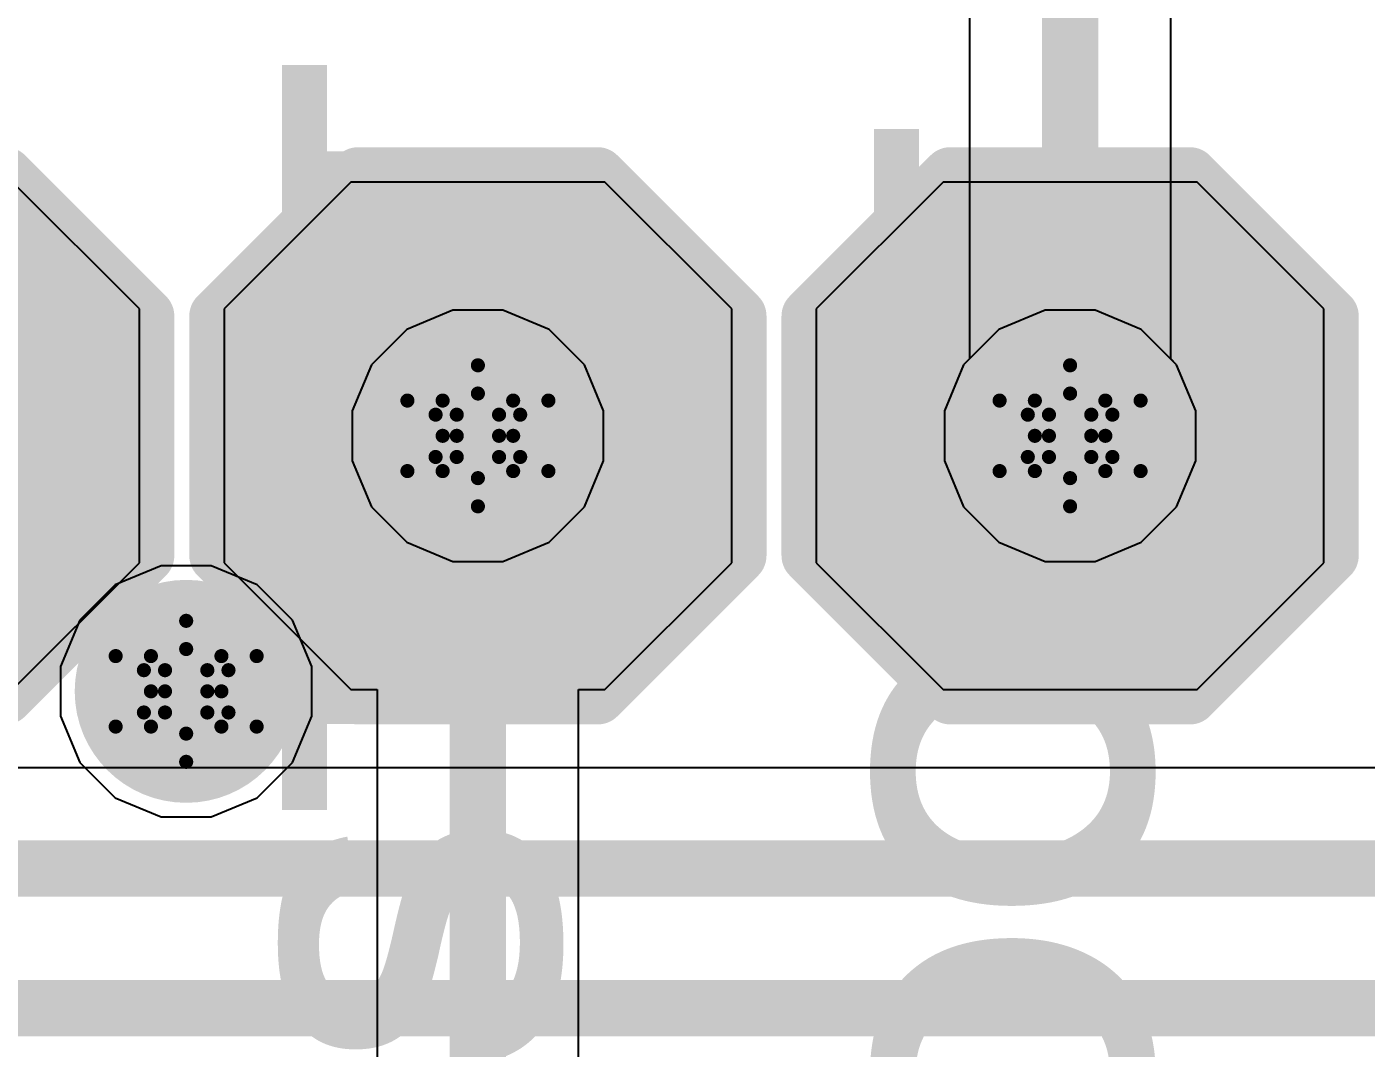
# Model space of a CAD drawing. Header units: inches. Extents: x -2.7 to 10.9, y -2.9 to 7.4.
# Drawn here: x -0.679 to -0.489, y -1.5759 to -1.431 of the extents above; entities that cross this region are included whole.
import ezdxf

# ---------------------------------------------------------------- set-up
doc = ezdxf.new("R2010")
doc.units = ezdxf.units.IN
doc.header["$MEASUREMENT"] = 0
for name, color, linetype in [('Board Outline', 216, 'Continuous'), ('Bottom Layer', 5, 'Continuous'), ('Bottom Solder', 6, 'Continuous'), ('Drill Drawing', 1, 'Continuous'), ('Layer 2', 16, 'Continuous'), ('Layer 3', 76, 'Continuous'), ('Top Layer', 1, 'Continuous'), ('Top Overlay', 2, 'Continuous'), ('Top Paste', 8, 'Continuous'), ('Top Solder', 216, 'Continuous'), ('Via Holes', 16, 'Continuous')]:
    doc.layers.add(name, color=color, linetype=linetype)
doc.styles.add('Arial_Bold', font='', dxfattribs={"height": 0.2})
doc.styles.get('Arial_Bold').set_extended_font_data('Arial', bold=True)

# ---------------------------------------------------------------- blocks, each defined once
blk = doc.blocks.new('T__________227')
at = {"layer": 'Top Layer'}
blk.add_hatch(color=1, dxfattribs=at).paths.add_polyline_path([(0.015, 0.03), (-0.015, 0.03), (-0.03, 0.015), (-0.03, -0.015), (-0.015, -0.03), (0.015, -0.03), (0.03, -0.015), (0.03, 0.015)])
at = {"layer": 'Top Paste'}
blk.add_hatch(color=8, dxfattribs=at).paths.add_polyline_path([(0.015, 0.03), (-0.015, 0.03), (-0.03, 0.015), (-0.03, -0.015), (-0.015, -0.03), (0.015, -0.03), (0.03, -0.015), (0.03, 0.015)])
at = {"layer": 'Top Solder'}
blk.add_hatch(color=216, dxfattribs=at).paths.add_polyline_path([(0.017, 0.034), (-0.017, 0.034), (-0.034, 0.017), (-0.034, -0.017), (-0.017, -0.034), (0.017, -0.034), (0.034, -0.017), (0.034, 0.017)])
at = {"layer": 'Top Overlay'}
for points in [[(-0.017, 0.037, 0.007874, 0.007874, 0), (-0.037, 0.017, 0.007874, 0.007874, 0)], [(-0.017, 0.037, 0.007874, 0.007874, 0), (0.017, 0.037, 0.007874, 0.007874, 0)], [(-0.017, 0.037, 0.007874, 0.007874, 0), (0.017, 0.037, 0.007874, 0.007874, 0)], [(0.017, 0.037, 0.007874, 0.007874, 0), (0.037, 0.017, 0.007874, 0.007874, 0)], [(-0.037, 0.017, 0.007874, 0.007874, 0), (-0.037, -0.017, 0.007874, 0.007874, 0)], [(0.037, 0.017, 0.007874, 0.007874, 0), (0.037, -0.017, 0.007874, 0.007874, 0)], [(-0.037, -0.017, 0.007874, 0.007874, 0), (-0.017, -0.037, 0.007874, 0.007874, 0)], [(0.037, -0.017, 0.007874, 0.007874, 0), (0.017, -0.037, 0.007874, 0.007874, 0)], [(-0.017, -0.037, 0.007874, 0.007874, 0), (0.017, -0.037, 0.007874, 0.007874, 0)], [(-0.017, -0.037, 0.007874, 0.007874, 0), (0.017, -0.037, 0.007874, 0.007874, 0)]]:
    blk.add_lwpolyline(points, format="xyseb", dxfattribs=at)
for points in [[(-0.0189685, 0.037, 0.003937, 0.003937, 1), (-0.0150315, 0.037, 0.003937, 0.003937, 1)], [(-0.0189685, 0.037, 0.003937, 0.003937, 1), (-0.0150315, 0.037, 0.003937, 0.003937, 1)], [(-0.0189685, 0.037, 0.003937, 0.003937, 1), (-0.0150315, 0.037, 0.003937, 0.003937, 1)], [(0.0150315, 0.037, 0.003937, 0.003937, 1), (0.0189685, 0.037, 0.003937, 0.003937, 1)], [(0.0150315, 0.037, 0.003937, 0.003937, 1), (0.0189685, 0.037, 0.003937, 0.003937, 1)], [(0.0150315, 0.037, 0.003937, 0.003937, 1), (0.0189685, 0.037, 0.003937, 0.003937, 1)], [(-0.0389685, 0.017, 0.003937, 0.003937, 1), (-0.0350315, 0.017, 0.003937, 0.003937, 1)], [(-0.0389685, 0.017, 0.003937, 0.003937, 1), (-0.0350315, 0.017, 0.003937, 0.003937, 1)], [(0.0350315, 0.017, 0.003937, 0.003937, 1), (0.0389685, 0.017, 0.003937, 0.003937, 1)], [(0.0350315, 0.017, 0.003937, 0.003937, 1), (0.0389685, 0.017, 0.003937, 0.003937, 1)], [(-0.0389685, -0.017, 0.003937, 0.003937, 1), (-0.0350315, -0.017, 0.003937, 0.003937, 1)], [(-0.0389685, -0.017, 0.003937, 0.003937, 1), (-0.0350315, -0.017, 0.003937, 0.003937, 1)], [(0.0350315, -0.017, 0.003937, 0.003937, 1), (0.0389685, -0.017, 0.003937, 0.003937, 1)], [(0.0350315, -0.017, 0.003937, 0.003937, 1), (0.0389685, -0.017, 0.003937, 0.003937, 1)], [(-0.0189685, -0.037, 0.003937, 0.003937, 1), (-0.0150315, -0.037, 0.003937, 0.003937, 1)], [(-0.0189685, -0.037, 0.003937, 0.003937, 1), (-0.0150315, -0.037, 0.003937, 0.003937, 1)], [(-0.0189685, -0.037, 0.003937, 0.003937, 1), (-0.0150315, -0.037, 0.003937, 0.003937, 1)], [(0.0150315, -0.037, 0.003937, 0.003937, 1), (0.0189685, -0.037, 0.003937, 0.003937, 1)], [(0.0150315, -0.037, 0.003937, 0.003937, 1), (0.0189685, -0.037, 0.003937, 0.003937, 1)], [(0.0150315, -0.037, 0.003937, 0.003937, 1), (0.0189685, -0.037, 0.003937, 0.003937, 1)]]:
    blk.add_lwpolyline(points, format="xyseb", close=True, dxfattribs=at)
blk = doc.blocks.new('T__________228')
at = {"layer": 'Top Layer'}
blk.add_hatch(color=1, dxfattribs=at).paths.add_polyline_path([(0.015, 0.03), (-0.015, 0.03), (-0.03, 0.015), (-0.03, -0.015), (-0.015, -0.03), (0.015, -0.03), (0.03, -0.015), (0.03, 0.015)])
at = {"layer": 'Top Paste'}
blk.add_hatch(color=8, dxfattribs=at).paths.add_polyline_path([(0.015, 0.03), (-0.015, 0.03), (-0.03, 0.015), (-0.03, -0.015), (-0.015, -0.03), (0.015, -0.03), (0.03, -0.015), (0.03, 0.015)])
at = {"layer": 'Top Solder'}
blk.add_hatch(color=216, dxfattribs=at).paths.add_polyline_path([(0.017, 0.034), (-0.017, 0.034), (-0.034, 0.017), (-0.034, -0.017), (-0.017, -0.034), (0.017, -0.034), (0.034, -0.017), (0.034, 0.017)])
at = {"layer": 'Top Overlay'}
for points in [[(-0.017, 0.037, 0.007874, 0.007874, 0), (-0.037, 0.017, 0.007874, 0.007874, 0)], [(0.017, 0.037, 0.007874, 0.007874, 0), (-0.017, 0.037, 0.007874, 0.007874, 0)], [(0.017, 0.037, 0.007874, 0.007874, 0), (-0.017, 0.037, 0.007874, 0.007874, 0)], [(0.037, 0.017, 0.007874, 0.007874, 0), (0.017, 0.037, 0.007874, 0.007874, 0)], [(-0.037, 0.017, 0.007874, 0.007874, 0), (-0.037, -0.017, 0.007874, 0.007874, 0)], [(0.037, 0.017, 0.007874, 0.007874, 0), (0.037, -0.017, 0.007874, 0.007874, 0)], [(-0.017, -0.037, 0.007874, 0.007874, 0), (-0.037, -0.017, 0.007874, 0.007874, 0)], [(0.037, -0.017, 0.007874, 0.007874, 0), (0.017, -0.037, 0.007874, 0.007874, 0)], [(0.017, -0.037, 0.007874, 0.007874, 0), (-0.017, -0.037, 0.007874, 0.007874, 0)], [(0.017, -0.037, 0.007874, 0.007874, 0), (-0.017, -0.037, 0.007874, 0.007874, 0)]]:
    blk.add_lwpolyline(points, format="xyseb", dxfattribs=at)
for points in [[(-0.0189685, 0.037, 0.003937, 0.003937, 1), (-0.0150315, 0.037, 0.003937, 0.003937, 1)], [(-0.0189685, 0.037, 0.003937, 0.003937, 1), (-0.0150315, 0.037, 0.003937, 0.003937, 1)], [(-0.0189685, 0.037, 0.003937, 0.003937, 1), (-0.0150315, 0.037, 0.003937, 0.003937, 1)], [(0.0150315, 0.037, 0.003937, 0.003937, 1), (0.0189685, 0.037, 0.003937, 0.003937, 1)], [(0.0150315, 0.037, 0.003937, 0.003937, 1), (0.0189685, 0.037, 0.003937, 0.003937, 1)], [(0.0150315, 0.037, 0.003937, 0.003937, 1), (0.0189685, 0.037, 0.003937, 0.003937, 1)], [(-0.0389685, 0.017, 0.003937, 0.003937, 1), (-0.0350315, 0.017, 0.003937, 0.003937, 1)], [(-0.0389685, 0.017, 0.003937, 0.003937, 1), (-0.0350315, 0.017, 0.003937, 0.003937, 1)], [(0.0350315, 0.017, 0.003937, 0.003937, 1), (0.0389685, 0.017, 0.003937, 0.003937, 1)], [(0.0350315, 0.017, 0.003937, 0.003937, 1), (0.0389685, 0.017, 0.003937, 0.003937, 1)], [(-0.0389685, -0.017, 0.003937, 0.003937, 1), (-0.0350315, -0.017, 0.003937, 0.003937, 1)], [(-0.0389685, -0.017, 0.003937, 0.003937, 1), (-0.0350315, -0.017, 0.003937, 0.003937, 1)], [(0.0350315, -0.017, 0.003937, 0.003937, 1), (0.0389685, -0.017, 0.003937, 0.003937, 1)], [(0.0350315, -0.017, 0.003937, 0.003937, 1), (0.0389685, -0.017, 0.003937, 0.003937, 1)], [(-0.0189685, -0.037, 0.003937, 0.003937, 1), (-0.0150315, -0.037, 0.003937, 0.003937, 1)], [(-0.0189685, -0.037, 0.003937, 0.003937, 1), (-0.0150315, -0.037, 0.003937, 0.003937, 1)], [(-0.0189685, -0.037, 0.003937, 0.003937, 1), (-0.0150315, -0.037, 0.003937, 0.003937, 1)], [(0.0150315, -0.037, 0.003937, 0.003937, 1), (0.0189685, -0.037, 0.003937, 0.003937, 1)], [(0.0150315, -0.037, 0.003937, 0.003937, 1), (0.0189685, -0.037, 0.003937, 0.003937, 1)], [(0.0150315, -0.037, 0.003937, 0.003937, 1), (0.0189685, -0.037, 0.003937, 0.003937, 1)]]:
    blk.add_lwpolyline(points, format="xyseb", close=True, dxfattribs=at)
blk = doc.blocks.new('T__________229')
at = {"layer": 'Top Layer'}
blk.add_hatch(color=1, dxfattribs=at).paths.add_polyline_path([(0.015, 0.03), (-0.015, 0.03), (-0.03, 0.015), (-0.03, -0.015), (-0.015, -0.03), (0.015, -0.03), (0.03, -0.015), (0.03, 0.015)])
at = {"layer": 'Top Paste'}
blk.add_hatch(color=8, dxfattribs=at).paths.add_polyline_path([(0.015, 0.03), (-0.015, 0.03), (-0.03, 0.015), (-0.03, -0.015), (-0.015, -0.03), (0.015, -0.03), (0.03, -0.015), (0.03, 0.015)])
at = {"layer": 'Top Solder'}
blk.add_hatch(color=216, dxfattribs=at).paths.add_polyline_path([(0.017, 0.034), (-0.017, 0.034), (-0.034, 0.017), (-0.034, -0.017), (-0.017, -0.034), (0.017, -0.034), (0.034, -0.017), (0.034, 0.017)])
at = {"layer": 'Top Overlay'}
for points in [[(-0.037, 0.017, 0.007874, 0.007874, 0), (-0.017, 0.037, 0.007874, 0.007874, 0)], [(-0.017, 0.037, 0.007874, 0.007874, 0), (0.017, 0.037, 0.007874, 0.007874, 0)], [(-0.017, 0.037, 0.007874, 0.007874, 0), (0.017, 0.037, 0.007874, 0.007874, 0)], [(0.017, 0.037, 0.007874, 0.007874, 0), (0.037, 0.017, 0.007874, 0.007874, 0)], [(-0.037, -0.017, 0.007874, 0.007874, 0), (-0.037, 0.017, 0.007874, 0.007874, 0)], [(0.037, -0.017, 0.007874, 0.007874, 0), (0.037, 0.017, 0.007874, 0.007874, 0)], [(-0.037, -0.017, 0.007874, 0.007874, 0), (-0.017, -0.037, 0.007874, 0.007874, 0)], [(0.017, -0.037, 0.007874, 0.007874, 0), (0.037, -0.017, 0.007874, 0.007874, 0)], [(-0.017, -0.037, 0.007874, 0.007874, 0), (0.017, -0.037, 0.007874, 0.007874, 0)], [(-0.017, -0.037, 0.007874, 0.007874, 0), (0.017, -0.037, 0.007874, 0.007874, 0)]]:
    blk.add_lwpolyline(points, format="xyseb", dxfattribs=at)
for points in [[(-0.0189685, 0.037, 0.003937, 0.003937, 1), (-0.0150315, 0.037, 0.003937, 0.003937, 1)], [(-0.0189685, 0.037, 0.003937, 0.003937, 1), (-0.0150315, 0.037, 0.003937, 0.003937, 1)], [(-0.0189685, 0.037, 0.003937, 0.003937, 1), (-0.0150315, 0.037, 0.003937, 0.003937, 1)], [(0.0150315, 0.037, 0.003937, 0.003937, 1), (0.0189685, 0.037, 0.003937, 0.003937, 1)], [(0.0150315, 0.037, 0.003937, 0.003937, 1), (0.0189685, 0.037, 0.003937, 0.003937, 1)], [(0.0150315, 0.037, 0.003937, 0.003937, 1), (0.0189685, 0.037, 0.003937, 0.003937, 1)], [(-0.0389685, 0.017, 0.003937, 0.003937, 1), (-0.0350315, 0.017, 0.003937, 0.003937, 1)], [(-0.0389685, 0.017, 0.003937, 0.003937, 1), (-0.0350315, 0.017, 0.003937, 0.003937, 1)], [(0.0350315, 0.017, 0.003937, 0.003937, 1), (0.0389685, 0.017, 0.003937, 0.003937, 1)], [(0.0350315, 0.017, 0.003937, 0.003937, 1), (0.0389685, 0.017, 0.003937, 0.003937, 1)], [(-0.0389685, -0.017, 0.003937, 0.003937, 1), (-0.0350315, -0.017, 0.003937, 0.003937, 1)], [(-0.0389685, -0.017, 0.003937, 0.003937, 1), (-0.0350315, -0.017, 0.003937, 0.003937, 1)], [(0.0350315, -0.017, 0.003937, 0.003937, 1), (0.0389685, -0.017, 0.003937, 0.003937, 1)], [(0.0350315, -0.017, 0.003937, 0.003937, 1), (0.0389685, -0.017, 0.003937, 0.003937, 1)], [(-0.0189685, -0.037, 0.003937, 0.003937, 1), (-0.0150315, -0.037, 0.003937, 0.003937, 1)], [(-0.0189685, -0.037, 0.003937, 0.003937, 1), (-0.0150315, -0.037, 0.003937, 0.003937, 1)], [(-0.0189685, -0.037, 0.003937, 0.003937, 1), (-0.0150315, -0.037, 0.003937, 0.003937, 1)], [(0.0150315, -0.037, 0.003937, 0.003937, 1), (0.0189685, -0.037, 0.003937, 0.003937, 1)], [(0.0150315, -0.037, 0.003937, 0.003937, 1), (0.0189685, -0.037, 0.003937, 0.003937, 1)], [(0.0150315, -0.037, 0.003937, 0.003937, 1), (0.0189685, -0.037, 0.003937, 0.003937, 1)]]:
    blk.add_lwpolyline(points, format="xyseb", close=True, dxfattribs=at)

msp = doc.modelspace()

# ---------------------------------------------------------------- hatches: boundary and pattern name
at = {"layer": 'Bottom Layer'}
h = msp.add_hatch(color=5, dxfattribs=at)
edge = h.paths.add_edge_path()
edge.add_arc((-0.615, -1.489), 0.011811, 0, 360)
h = msp.add_hatch(color=5, dxfattribs=at)
edge = h.paths.add_edge_path()
edge.add_arc((-0.531, -1.489), 0.011811, 0, 360)
h = msp.add_hatch(color=5, dxfattribs=at)
edge = h.paths.add_edge_path()
edge.add_arc((-0.6563787, -1.5252402), 0.011811, 0, 360)
at = {"layer": 'Bottom Solder'}
h = msp.add_hatch(color=6, dxfattribs=at)
edge = h.paths.add_edge_path()
edge.add_arc((-0.615, -1.489), 0.015811, 0, 360)
h = msp.add_hatch(color=6, dxfattribs=at)
edge = h.paths.add_edge_path()
edge.add_arc((-0.531, -1.489), 0.015811, 0, 360)
h = msp.add_hatch(color=6, dxfattribs=at)
edge = h.paths.add_edge_path()
edge.add_arc((-0.6563787, -1.5252402), 0.015811, 0, 360)
at = {"layer": 'Layer 2'}
h = msp.add_hatch(color=16, dxfattribs=at)
edge = h.paths.add_edge_path()
edge.add_arc((-0.615, -1.489), 0.011811, 0, 360)
h = msp.add_hatch(color=16, dxfattribs=at)
edge = h.paths.add_edge_path()
edge.add_arc((-0.531, -1.489), 0.011811, 0, 360)
h = msp.add_hatch(color=16, dxfattribs=at)
edge = h.paths.add_edge_path()
edge.add_arc((-0.6563787, -1.5252402), 0.011811, 0, 360)
at = {"layer": 'Layer 3'}
h = msp.add_hatch(color=76, dxfattribs=at)
edge = h.paths.add_edge_path()
edge.add_arc((-0.615, -1.489), 0.011811, 0, 360)
h = msp.add_hatch(color=76, dxfattribs=at)
edge = h.paths.add_edge_path()
edge.add_arc((-0.531, -1.489), 0.011811, 0, 360)
h = msp.add_hatch(color=76, dxfattribs=at)
edge = h.paths.add_edge_path()
edge.add_arc((-0.6563787, -1.5252402), 0.011811, 0, 360)
at = {"layer": 'Top Layer'}
h = msp.add_hatch(color=1, dxfattribs=at)
edge = h.paths.add_edge_path()
edge.add_arc((-0.615, -1.489), 0.011811, 0, 360)
h = msp.add_hatch(color=1, dxfattribs=at)
edge = h.paths.add_edge_path()
edge.add_arc((-0.531, -1.489), 0.011811, 0, 360)
h = msp.add_hatch(color=1, dxfattribs=at)
edge = h.paths.add_edge_path()
edge.add_arc((-0.6563787, -1.5252402), 0.011811, 0, 360)
at = {"layer": 'Top Solder'}
h = msp.add_hatch(color=216, dxfattribs=at)
edge = h.paths.add_edge_path()
edge.add_arc((-0.615, -1.489), 0.015811, 0, 360)
h = msp.add_hatch(color=216, dxfattribs=at)
edge = h.paths.add_edge_path()
edge.add_arc((-0.531, -1.489), 0.015811, 0, 360)
h = msp.add_hatch(color=216, dxfattribs=at)
edge = h.paths.add_edge_path()
edge.add_arc((-0.6563787, -1.5252402), 0.015811, 0, 360)
at = {"layer": 'Via Holes'}
h = msp.add_hatch(color=7, dxfattribs=at)
edge = h.paths.add_edge_path()
edge.add_arc((-0.615, -1.489), 0.0059055, 0, 360)
h = msp.add_hatch(color=7, dxfattribs=at)
edge = h.paths.add_edge_path()
edge.add_arc((-0.531, -1.489), 0.0059055, 0, 360)
h = msp.add_hatch(color=7, dxfattribs=at)
edge = h.paths.add_edge_path()
edge.add_arc((-0.6563787, -1.5252402), 0.0059055, 0, 360)

# ---------------------------------------------------------------- linework, layer by layer
at = {"layer": 'Board Outline'}
msp.add_lwpolyline([(2.8441163, -0.2412485, 0.005, 0.005, -0.7418930096679136), (-2.4996913, -1.3779516, 0.005, 0.005, 0)], format="xyseb", dxfattribs=at)
at = {"layer": 'Bottom Layer'}
for p, q in [((-0.5452743, -1.2990005), (-0.5452743, -1.4780858)), ((-0.5167257, -1.4780858), (-0.5167257, -1.3049127)), ((-0.6185428, -1.471189), (-0.6250891, -1.4739006)), ((-0.6114572, -1.471189), (-0.6185428, -1.471189)), ((-0.6049109, -1.4739006), (-0.6114572, -1.471189)), ((-0.6250891, -1.4739006), (-0.6300994, -1.4789109)), ((-0.5999006, -1.4789109), (-0.6049109, -1.4739006)), ((-0.5452743, -1.4780858), (-0.5460994, -1.4789109)), ((-0.5159006, -1.4789109), (-0.5167257, -1.4780858)), ((-0.6300994, -1.4789109), (-0.632811, -1.4854572)), ((-0.597189, -1.4854572), (-0.5999006, -1.4789109)), ((-0.5460994, -1.4789109), (-0.548811, -1.4854572)), ((-0.513189, -1.4854572), (-0.5159006, -1.4789109)), ((-0.632811, -1.4854572), (-0.632811, -1.4925428)), ((-0.597189, -1.4925428), (-0.597189, -1.4854572)), ((-0.548811, -1.4854572), (-0.548811, -1.4925428)), ((-0.513189, -1.4925428), (-0.513189, -1.4854572)), ((-0.632811, -1.4925428), (-0.6300994, -1.4990891)), ((-0.5999006, -1.4990891), (-0.597189, -1.4925428)), ((-0.548811, -1.4925428), (-0.5460994, -1.4990891)), ((-0.5159006, -1.4990891), (-0.513189, -1.4925428)), ((-0.6300994, -1.4990891), (-0.6250891, -1.5040994)), ((-0.6049109, -1.5040994), (-0.5999006, -1.4990891)), ((-0.5460994, -1.4990891), (-0.5410891, -1.5040994)), ((-0.5209109, -1.5040994), (-0.5159006, -1.4990891)), ((-0.6250891, -1.5040994), (-0.6185428, -1.506811)), ((-0.6114572, -1.506811), (-0.6049109, -1.5040994)), ((-0.5410891, -1.5040994), (-0.5345428, -1.506811)), ((-0.5274572, -1.506811), (-0.5209109, -1.5040994)), ((-0.6185428, -1.506811), (-0.6114572, -1.506811)), ((-0.5345428, -1.506811), (-0.5274572, -1.506811)), ((0.5171001, -1.5361101), (-1.3894313, -1.5361101))]:
    msp.add_line(p, q, dxfattribs=at)
for points in [[(-0.531, -1.489, 0.008, 0.008, 0), (-0.531, -1.299, 0.008, 0.008, 0)], [(-0.531, -1.489, 0.008, 0.008, 0), (-0.5309999, -1.4890001, 0.008, 0.008, 0)], [(-1.3953439, -1.5503844, 0.008, 0.008, 0), (0.5230128, -1.5503844, 0.008, 0.008, 0)], [(-1.448003, -1.570192, 0.008, 0.008, 0), (0.5291454, -1.570192, 0.008, 0.008, 0)]]:
    msp.add_lwpolyline(points, format="xyseb", dxfattribs=at)
for points in [[(-0.533, -1.489, 0.004, 0.004, 1), (-0.529, -1.489, 0.004, 0.004, 1)], [(-0.533, -1.489, 0.004, 0.004, 1), (-0.529, -1.489, 0.004, 0.004, 1)], [(-0.5329999, -1.4890001, 0.004, 0.004, 1), (-0.5289999, -1.4890001, 0.004, 0.004, 1)]]:
    msp.add_lwpolyline(points, format="xyseb", close=True, dxfattribs=at)
at = {"layer": 'Drill Drawing'}
for points in [[(-0.62, -1.484, 0.002, 0.002, 0), (-0.615, -1.479, 0.002, 0.002, 0)], [(-0.615, -1.479, 0.002, 0.002, 0), (-0.61, -1.484, 0.002, 0.002, 0)], [(-0.536, -1.484, 0.002, 0.002, 0), (-0.531, -1.479, 0.002, 0.002, 0)], [(-0.531, -1.479, 0.002, 0.002, 0), (-0.526, -1.484, 0.002, 0.002, 0)], [(-0.625, -1.484, 0.002, 0.002, 0), (-0.62, -1.489, 0.002, 0.002, 0)], [(-0.625, -1.484, 0.002, 0.002, 0), (-0.62, -1.484, 0.002, 0.002, 0)], [(-0.618, -1.486, 0.002, 0.002, 0), (-0.615, -1.483, 0.002, 0.002, 0)], [(-0.615, -1.483, 0.002, 0.002, 0), (-0.612, -1.486, 0.002, 0.002, 0)], [(-0.61, -1.484, 0.002, 0.002, 0), (-0.605, -1.484, 0.002, 0.002, 0)], [(-0.61, -1.489, 0.002, 0.002, 0), (-0.605, -1.484, 0.002, 0.002, 0)], [(-0.541, -1.484, 0.002, 0.002, 0), (-0.536, -1.489, 0.002, 0.002, 0)], [(-0.541, -1.484, 0.002, 0.002, 0), (-0.536, -1.484, 0.002, 0.002, 0)], [(-0.534, -1.486, 0.002, 0.002, 0), (-0.531, -1.483, 0.002, 0.002, 0)], [(-0.531, -1.483, 0.002, 0.002, 0), (-0.528, -1.486, 0.002, 0.002, 0)], [(-0.526, -1.484, 0.002, 0.002, 0), (-0.521, -1.484, 0.002, 0.002, 0)], [(-0.526, -1.489, 0.002, 0.002, 0), (-0.521, -1.484, 0.002, 0.002, 0)], [(-0.621, -1.486, 0.002, 0.002, 0), (-0.618, -1.489, 0.002, 0.002, 0)], [(-0.621, -1.486, 0.002, 0.002, 0), (-0.618, -1.486, 0.002, 0.002, 0)], [(-0.612, -1.486, 0.002, 0.002, 0), (-0.609, -1.486, 0.002, 0.002, 0)], [(-0.612, -1.489, 0.002, 0.002, 0), (-0.609, -1.486, 0.002, 0.002, 0)], [(-0.537, -1.486, 0.002, 0.002, 0), (-0.534, -1.489, 0.002, 0.002, 0)], [(-0.537, -1.486, 0.002, 0.002, 0), (-0.534, -1.486, 0.002, 0.002, 0)], [(-0.528, -1.486, 0.002, 0.002, 0), (-0.525, -1.486, 0.002, 0.002, 0)], [(-0.528, -1.489, 0.002, 0.002, 0), (-0.525, -1.486, 0.002, 0.002, 0)], [(-0.625, -1.494, 0.002, 0.002, 0), (-0.62, -1.489, 0.002, 0.002, 0)], [(-0.621, -1.492, 0.002, 0.002, 0), (-0.618, -1.489, 0.002, 0.002, 0)], [(-0.612, -1.489, 0.002, 0.002, 0), (-0.609, -1.492, 0.002, 0.002, 0)], [(-0.61, -1.489, 0.002, 0.002, 0), (-0.605, -1.494, 0.002, 0.002, 0)], [(-0.541, -1.494, 0.002, 0.002, 0), (-0.536, -1.489, 0.002, 0.002, 0)], [(-0.537, -1.492, 0.002, 0.002, 0), (-0.534, -1.489, 0.002, 0.002, 0)], [(-0.528, -1.489, 0.002, 0.002, 0), (-0.525, -1.492, 0.002, 0.002, 0)], [(-0.526, -1.489, 0.002, 0.002, 0), (-0.521, -1.494, 0.002, 0.002, 0)], [(-0.621, -1.492, 0.002, 0.002, 0), (-0.618, -1.492, 0.002, 0.002, 0)], [(-0.618, -1.492, 0.002, 0.002, 0), (-0.615, -1.495, 0.002, 0.002, 0)], [(-0.615, -1.495, 0.002, 0.002, 0), (-0.612, -1.492, 0.002, 0.002, 0)], [(-0.612, -1.492, 0.002, 0.002, 0), (-0.609, -1.492, 0.002, 0.002, 0)], [(-0.537, -1.492, 0.002, 0.002, 0), (-0.534, -1.492, 0.002, 0.002, 0)], [(-0.534, -1.492, 0.002, 0.002, 0), (-0.531, -1.495, 0.002, 0.002, 0)], [(-0.531, -1.495, 0.002, 0.002, 0), (-0.528, -1.492, 0.002, 0.002, 0)], [(-0.528, -1.492, 0.002, 0.002, 0), (-0.525, -1.492, 0.002, 0.002, 0)], [(-0.625, -1.494, 0.002, 0.002, 0), (-0.62, -1.494, 0.002, 0.002, 0)], [(-0.62, -1.494, 0.002, 0.002, 0), (-0.615, -1.499, 0.002, 0.002, 0)], [(-0.615, -1.499, 0.002, 0.002, 0), (-0.61, -1.494, 0.002, 0.002, 0)], [(-0.61, -1.494, 0.002, 0.002, 0), (-0.605, -1.494, 0.002, 0.002, 0)], [(-0.541, -1.494, 0.002, 0.002, 0), (-0.536, -1.494, 0.002, 0.002, 0)], [(-0.536, -1.494, 0.002, 0.002, 0), (-0.531, -1.499, 0.002, 0.002, 0)], [(-0.531, -1.499, 0.002, 0.002, 0), (-0.526, -1.494, 0.002, 0.002, 0)], [(-0.526, -1.494, 0.002, 0.002, 0), (-0.521, -1.494, 0.002, 0.002, 0)], [(-0.6613787, -1.5202402, 0.002, 0.002, 0), (-0.6563787, -1.5152402, 0.002, 0.002, 0)], [(-0.6563787, -1.5152402, 0.002, 0.002, 0), (-0.6513787, -1.5202402, 0.002, 0.002, 0)], [(-0.6663787, -1.5202402, 0.002, 0.002, 0), (-0.6613787, -1.5252402, 0.002, 0.002, 0)], [(-0.6663787, -1.5202402, 0.002, 0.002, 0), (-0.6613787, -1.5202402, 0.002, 0.002, 0)], [(-0.6593787, -1.5222402, 0.002, 0.002, 0), (-0.6563787, -1.5192402, 0.002, 0.002, 0)], [(-0.6563787, -1.5192402, 0.002, 0.002, 0), (-0.6533787, -1.5222402, 0.002, 0.002, 0)], [(-0.6513787, -1.5202402, 0.002, 0.002, 0), (-0.6463787, -1.5202402, 0.002, 0.002, 0)], [(-0.6513787, -1.5252402, 0.002, 0.002, 0), (-0.6463787, -1.5202402, 0.002, 0.002, 0)], [(-0.6623787, -1.5222402, 0.002, 0.002, 0), (-0.6593787, -1.5252402, 0.002, 0.002, 0)], [(-0.6623787, -1.5222402, 0.002, 0.002, 0), (-0.6593787, -1.5222402, 0.002, 0.002, 0)], [(-0.6533787, -1.5222402, 0.002, 0.002, 0), (-0.6503787, -1.5222402, 0.002, 0.002, 0)], [(-0.6533787, -1.5252402, 0.002, 0.002, 0), (-0.6503787, -1.5222402, 0.002, 0.002, 0)], [(-0.6663787, -1.5302402, 0.002, 0.002, 0), (-0.6613787, -1.5252402, 0.002, 0.002, 0)], [(-0.6623787, -1.5282402, 0.002, 0.002, 0), (-0.6593787, -1.5252402, 0.002, 0.002, 0)], [(-0.6533787, -1.5252402, 0.002, 0.002, 0), (-0.6503787, -1.5282402, 0.002, 0.002, 0)], [(-0.6513787, -1.5252402, 0.002, 0.002, 0), (-0.6463787, -1.5302402, 0.002, 0.002, 0)], [(-0.6623787, -1.5282402, 0.002, 0.002, 0), (-0.6593787, -1.5282402, 0.002, 0.002, 0)], [(-0.6593787, -1.5282402, 0.002, 0.002, 0), (-0.6563787, -1.5312402, 0.002, 0.002, 0)], [(-0.6563787, -1.5312402, 0.002, 0.002, 0), (-0.6533787, -1.5282402, 0.002, 0.002, 0)], [(-0.6533787, -1.5282402, 0.002, 0.002, 0), (-0.6503787, -1.5282402, 0.002, 0.002, 0)], [(-0.6663787, -1.5302402, 0.002, 0.002, 0), (-0.6613787, -1.5302402, 0.002, 0.002, 0)], [(-0.6613787, -1.5302402, 0.002, 0.002, 0), (-0.6563787, -1.5352402, 0.002, 0.002, 0)], [(-0.6563787, -1.5352402, 0.002, 0.002, 0), (-0.6513787, -1.5302402, 0.002, 0.002, 0)], [(-0.6513787, -1.5302402, 0.002, 0.002, 0), (-0.6463787, -1.5302402, 0.002, 0.002, 0)]]:
    msp.add_lwpolyline(points, format="xyseb", dxfattribs=at)
for points in [[(-0.6155, -1.479, 0.001, 0.001, 1), (-0.6145, -1.479, 0.001, 0.001, 1)], [(-0.6155, -1.479, 0.001, 0.001, 1), (-0.6145, -1.479, 0.001, 0.001, 1)], [(-0.5315, -1.479, 0.001, 0.001, 1), (-0.5305, -1.479, 0.001, 0.001, 1)], [(-0.5315, -1.479, 0.001, 0.001, 1), (-0.5305, -1.479, 0.001, 0.001, 1)], [(-0.6255, -1.484, 0.001, 0.001, 1), (-0.6245, -1.484, 0.001, 0.001, 1)], [(-0.6255, -1.484, 0.001, 0.001, 1), (-0.6245, -1.484, 0.001, 0.001, 1)], [(-0.6205, -1.484, 0.001, 0.001, 1), (-0.6195, -1.484, 0.001, 0.001, 1)], [(-0.6205, -1.484, 0.001, 0.001, 1), (-0.6195, -1.484, 0.001, 0.001, 1)], [(-0.6155, -1.483, 0.001, 0.001, 1), (-0.6145, -1.483, 0.001, 0.001, 1)], [(-0.6155, -1.483, 0.001, 0.001, 1), (-0.6145, -1.483, 0.001, 0.001, 1)], [(-0.6105, -1.484, 0.001, 0.001, 1), (-0.6095, -1.484, 0.001, 0.001, 1)], [(-0.6105, -1.484, 0.001, 0.001, 1), (-0.6095, -1.484, 0.001, 0.001, 1)], [(-0.6055, -1.484, 0.001, 0.001, 1), (-0.6045, -1.484, 0.001, 0.001, 1)], [(-0.6055, -1.484, 0.001, 0.001, 1), (-0.6045, -1.484, 0.001, 0.001, 1)], [(-0.5415, -1.484, 0.001, 0.001, 1), (-0.5405, -1.484, 0.001, 0.001, 1)], [(-0.5415, -1.484, 0.001, 0.001, 1), (-0.5405, -1.484, 0.001, 0.001, 1)], [(-0.5365, -1.484, 0.001, 0.001, 1), (-0.5355, -1.484, 0.001, 0.001, 1)], [(-0.5365, -1.484, 0.001, 0.001, 1), (-0.5355, -1.484, 0.001, 0.001, 1)], [(-0.5315, -1.483, 0.001, 0.001, 1), (-0.5305, -1.483, 0.001, 0.001, 1)], [(-0.5315, -1.483, 0.001, 0.001, 1), (-0.5305, -1.483, 0.001, 0.001, 1)], [(-0.5265, -1.484, 0.001, 0.001, 1), (-0.5255, -1.484, 0.001, 0.001, 1)], [(-0.5265, -1.484, 0.001, 0.001, 1), (-0.5255, -1.484, 0.001, 0.001, 1)], [(-0.5215, -1.484, 0.001, 0.001, 1), (-0.5205, -1.484, 0.001, 0.001, 1)], [(-0.5215, -1.484, 0.001, 0.001, 1), (-0.5205, -1.484, 0.001, 0.001, 1)], [(-0.6215, -1.486, 0.001, 0.001, 1), (-0.6205, -1.486, 0.001, 0.001, 1)], [(-0.6215, -1.486, 0.001, 0.001, 1), (-0.6205, -1.486, 0.001, 0.001, 1)], [(-0.6185, -1.486, 0.001, 0.001, 1), (-0.6175, -1.486, 0.001, 0.001, 1)], [(-0.6185, -1.486, 0.001, 0.001, 1), (-0.6175, -1.486, 0.001, 0.001, 1)], [(-0.6125, -1.486, 0.001, 0.001, 1), (-0.6115, -1.486, 0.001, 0.001, 1)], [(-0.6125, -1.486, 0.001, 0.001, 1), (-0.6115, -1.486, 0.001, 0.001, 1)], [(-0.6095, -1.486, 0.001, 0.001, 1), (-0.6085, -1.486, 0.001, 0.001, 1)], [(-0.6095, -1.486, 0.001, 0.001, 1), (-0.6085, -1.486, 0.001, 0.001, 1)], [(-0.5375, -1.486, 0.001, 0.001, 1), (-0.5365, -1.486, 0.001, 0.001, 1)], [(-0.5375, -1.486, 0.001, 0.001, 1), (-0.5365, -1.486, 0.001, 0.001, 1)], [(-0.5345, -1.486, 0.001, 0.001, 1), (-0.5335, -1.486, 0.001, 0.001, 1)], [(-0.5345, -1.486, 0.001, 0.001, 1), (-0.5335, -1.486, 0.001, 0.001, 1)], [(-0.5285, -1.486, 0.001, 0.001, 1), (-0.5275, -1.486, 0.001, 0.001, 1)], [(-0.5285, -1.486, 0.001, 0.001, 1), (-0.5275, -1.486, 0.001, 0.001, 1)], [(-0.5255, -1.486, 0.001, 0.001, 1), (-0.5245, -1.486, 0.001, 0.001, 1)], [(-0.5255, -1.486, 0.001, 0.001, 1), (-0.5245, -1.486, 0.001, 0.001, 1)], [(-0.6205, -1.489, 0.001, 0.001, 1), (-0.6195, -1.489, 0.001, 0.001, 1)], [(-0.6205, -1.489, 0.001, 0.001, 1), (-0.6195, -1.489, 0.001, 0.001, 1)], [(-0.6185, -1.489, 0.001, 0.001, 1), (-0.6175, -1.489, 0.001, 0.001, 1)], [(-0.6185, -1.489, 0.001, 0.001, 1), (-0.6175, -1.489, 0.001, 0.001, 1)], [(-0.6125, -1.489, 0.001, 0.001, 1), (-0.6115, -1.489, 0.001, 0.001, 1)], [(-0.6125, -1.489, 0.001, 0.001, 1), (-0.6115, -1.489, 0.001, 0.001, 1)], [(-0.6105, -1.489, 0.001, 0.001, 1), (-0.6095, -1.489, 0.001, 0.001, 1)], [(-0.6105, -1.489, 0.001, 0.001, 1), (-0.6095, -1.489, 0.001, 0.001, 1)], [(-0.5365, -1.489, 0.001, 0.001, 1), (-0.5355, -1.489, 0.001, 0.001, 1)], [(-0.5365, -1.489, 0.001, 0.001, 1), (-0.5355, -1.489, 0.001, 0.001, 1)], [(-0.5345, -1.489, 0.001, 0.001, 1), (-0.5335, -1.489, 0.001, 0.001, 1)], [(-0.5345, -1.489, 0.001, 0.001, 1), (-0.5335, -1.489, 0.001, 0.001, 1)], [(-0.5285, -1.489, 0.001, 0.001, 1), (-0.5275, -1.489, 0.001, 0.001, 1)], [(-0.5285, -1.489, 0.001, 0.001, 1), (-0.5275, -1.489, 0.001, 0.001, 1)], [(-0.5265, -1.489, 0.001, 0.001, 1), (-0.5255, -1.489, 0.001, 0.001, 1)], [(-0.5265, -1.489, 0.001, 0.001, 1), (-0.5255, -1.489, 0.001, 0.001, 1)], [(-0.6215, -1.492, 0.001, 0.001, 1), (-0.6205, -1.492, 0.001, 0.001, 1)], [(-0.6215, -1.492, 0.001, 0.001, 1), (-0.6205, -1.492, 0.001, 0.001, 1)], [(-0.6185, -1.492, 0.001, 0.001, 1), (-0.6175, -1.492, 0.001, 0.001, 1)], [(-0.6185, -1.492, 0.001, 0.001, 1), (-0.6175, -1.492, 0.001, 0.001, 1)], [(-0.6125, -1.492, 0.001, 0.001, 1), (-0.6115, -1.492, 0.001, 0.001, 1)], [(-0.6125, -1.492, 0.001, 0.001, 1), (-0.6115, -1.492, 0.001, 0.001, 1)], [(-0.6095, -1.492, 0.001, 0.001, 1), (-0.6085, -1.492, 0.001, 0.001, 1)], [(-0.6095, -1.492, 0.001, 0.001, 1), (-0.6085, -1.492, 0.001, 0.001, 1)], [(-0.5375, -1.492, 0.001, 0.001, 1), (-0.5365, -1.492, 0.001, 0.001, 1)], [(-0.5375, -1.492, 0.001, 0.001, 1), (-0.5365, -1.492, 0.001, 0.001, 1)], [(-0.5345, -1.492, 0.001, 0.001, 1), (-0.5335, -1.492, 0.001, 0.001, 1)], [(-0.5345, -1.492, 0.001, 0.001, 1), (-0.5335, -1.492, 0.001, 0.001, 1)], [(-0.5285, -1.492, 0.001, 0.001, 1), (-0.5275, -1.492, 0.001, 0.001, 1)], [(-0.5285, -1.492, 0.001, 0.001, 1), (-0.5275, -1.492, 0.001, 0.001, 1)], [(-0.5255, -1.492, 0.001, 0.001, 1), (-0.5245, -1.492, 0.001, 0.001, 1)], [(-0.5255, -1.492, 0.001, 0.001, 1), (-0.5245, -1.492, 0.001, 0.001, 1)], [(-0.6255, -1.494, 0.001, 0.001, 1), (-0.6245, -1.494, 0.001, 0.001, 1)], [(-0.6255, -1.494, 0.001, 0.001, 1), (-0.6245, -1.494, 0.001, 0.001, 1)], [(-0.6205, -1.494, 0.001, 0.001, 1), (-0.6195, -1.494, 0.001, 0.001, 1)], [(-0.6205, -1.494, 0.001, 0.001, 1), (-0.6195, -1.494, 0.001, 0.001, 1)], [(-0.6105, -1.494, 0.001, 0.001, 1), (-0.6095, -1.494, 0.001, 0.001, 1)], [(-0.6105, -1.494, 0.001, 0.001, 1), (-0.6095, -1.494, 0.001, 0.001, 1)], [(-0.6055, -1.494, 0.001, 0.001, 1), (-0.6045, -1.494, 0.001, 0.001, 1)], [(-0.6055, -1.494, 0.001, 0.001, 1), (-0.6045, -1.494, 0.001, 0.001, 1)], [(-0.5415, -1.494, 0.001, 0.001, 1), (-0.5405, -1.494, 0.001, 0.001, 1)], [(-0.5415, -1.494, 0.001, 0.001, 1), (-0.5405, -1.494, 0.001, 0.001, 1)], [(-0.5365, -1.494, 0.001, 0.001, 1), (-0.5355, -1.494, 0.001, 0.001, 1)], [(-0.5365, -1.494, 0.001, 0.001, 1), (-0.5355, -1.494, 0.001, 0.001, 1)], [(-0.5265, -1.494, 0.001, 0.001, 1), (-0.5255, -1.494, 0.001, 0.001, 1)], [(-0.5265, -1.494, 0.001, 0.001, 1), (-0.5255, -1.494, 0.001, 0.001, 1)], [(-0.5215, -1.494, 0.001, 0.001, 1), (-0.5205, -1.494, 0.001, 0.001, 1)], [(-0.5215, -1.494, 0.001, 0.001, 1), (-0.5205, -1.494, 0.001, 0.001, 1)], [(-0.6155, -1.495, 0.001, 0.001, 1), (-0.6145, -1.495, 0.001, 0.001, 1)], [(-0.6155, -1.495, 0.001, 0.001, 1), (-0.6145, -1.495, 0.001, 0.001, 1)], [(-0.5315, -1.495, 0.001, 0.001, 1), (-0.5305, -1.495, 0.001, 0.001, 1)], [(-0.5315, -1.495, 0.001, 0.001, 1), (-0.5305, -1.495, 0.001, 0.001, 1)], [(-0.6155, -1.499, 0.001, 0.001, 1), (-0.6145, -1.499, 0.001, 0.001, 1)], [(-0.6155, -1.499, 0.001, 0.001, 1), (-0.6145, -1.499, 0.001, 0.001, 1)], [(-0.5315, -1.499, 0.001, 0.001, 1), (-0.5305, -1.499, 0.001, 0.001, 1)], [(-0.5315, -1.499, 0.001, 0.001, 1), (-0.5305, -1.499, 0.001, 0.001, 1)], [(-0.6568787, -1.5152402, 0.001, 0.001, 1), (-0.6558787, -1.5152402, 0.001, 0.001, 1)], [(-0.6568787, -1.5152402, 0.001, 0.001, 1), (-0.6558787, -1.5152402, 0.001, 0.001, 1)], [(-0.6668787, -1.5202402, 0.001, 0.001, 1), (-0.6658787, -1.5202402, 0.001, 0.001, 1)], [(-0.6668787, -1.5202402, 0.001, 0.001, 1), (-0.6658787, -1.5202402, 0.001, 0.001, 1)], [(-0.6618787, -1.5202402, 0.001, 0.001, 1), (-0.6608787, -1.5202402, 0.001, 0.001, 1)], [(-0.6618787, -1.5202402, 0.001, 0.001, 1), (-0.6608787, -1.5202402, 0.001, 0.001, 1)], [(-0.6568787, -1.5192402, 0.001, 0.001, 1), (-0.6558787, -1.5192402, 0.001, 0.001, 1)], [(-0.6568787, -1.5192402, 0.001, 0.001, 1), (-0.6558787, -1.5192402, 0.001, 0.001, 1)], [(-0.6518787, -1.5202402, 0.001, 0.001, 1), (-0.6508787, -1.5202402, 0.001, 0.001, 1)], [(-0.6518787, -1.5202402, 0.001, 0.001, 1), (-0.6508787, -1.5202402, 0.001, 0.001, 1)], [(-0.6468787, -1.5202402, 0.001, 0.001, 1), (-0.6458787, -1.5202402, 0.001, 0.001, 1)], [(-0.6468787, -1.5202402, 0.001, 0.001, 1), (-0.6458787, -1.5202402, 0.001, 0.001, 1)], [(-0.6628787, -1.5222402, 0.001, 0.001, 1), (-0.6618787, -1.5222402, 0.001, 0.001, 1)], [(-0.6628787, -1.5222402, 0.001, 0.001, 1), (-0.6618787, -1.5222402, 0.001, 0.001, 1)], [(-0.6598787, -1.5222402, 0.001, 0.001, 1), (-0.6588787, -1.5222402, 0.001, 0.001, 1)], [(-0.6598787, -1.5222402, 0.001, 0.001, 1), (-0.6588787, -1.5222402, 0.001, 0.001, 1)], [(-0.6538787, -1.5222402, 0.001, 0.001, 1), (-0.6528787, -1.5222402, 0.001, 0.001, 1)], [(-0.6538787, -1.5222402, 0.001, 0.001, 1), (-0.6528787, -1.5222402, 0.001, 0.001, 1)], [(-0.6508787, -1.5222402, 0.001, 0.001, 1), (-0.6498787, -1.5222402, 0.001, 0.001, 1)], [(-0.6508787, -1.5222402, 0.001, 0.001, 1), (-0.6498787, -1.5222402, 0.001, 0.001, 1)], [(-0.6618787, -1.5252402, 0.001, 0.001, 1), (-0.6608787, -1.5252402, 0.001, 0.001, 1)], [(-0.6618787, -1.5252402, 0.001, 0.001, 1), (-0.6608787, -1.5252402, 0.001, 0.001, 1)], [(-0.6598787, -1.5252402, 0.001, 0.001, 1), (-0.6588787, -1.5252402, 0.001, 0.001, 1)], [(-0.6598787, -1.5252402, 0.001, 0.001, 1), (-0.6588787, -1.5252402, 0.001, 0.001, 1)], [(-0.6538787, -1.5252402, 0.001, 0.001, 1), (-0.6528787, -1.5252402, 0.001, 0.001, 1)], [(-0.6538787, -1.5252402, 0.001, 0.001, 1), (-0.6528787, -1.5252402, 0.001, 0.001, 1)], [(-0.6518787, -1.5252402, 0.001, 0.001, 1), (-0.6508787, -1.5252402, 0.001, 0.001, 1)], [(-0.6518787, -1.5252402, 0.001, 0.001, 1), (-0.6508787, -1.5252402, 0.001, 0.001, 1)], [(-0.6628787, -1.5282402, 0.001, 0.001, 1), (-0.6618787, -1.5282402, 0.001, 0.001, 1)], [(-0.6628787, -1.5282402, 0.001, 0.001, 1), (-0.6618787, -1.5282402, 0.001, 0.001, 1)], [(-0.6598787, -1.5282402, 0.001, 0.001, 1), (-0.6588787, -1.5282402, 0.001, 0.001, 1)], [(-0.6598787, -1.5282402, 0.001, 0.001, 1), (-0.6588787, -1.5282402, 0.001, 0.001, 1)], [(-0.6538787, -1.5282402, 0.001, 0.001, 1), (-0.6528787, -1.5282402, 0.001, 0.001, 1)], [(-0.6538787, -1.5282402, 0.001, 0.001, 1), (-0.6528787, -1.5282402, 0.001, 0.001, 1)], [(-0.6508787, -1.5282402, 0.001, 0.001, 1), (-0.6498787, -1.5282402, 0.001, 0.001, 1)], [(-0.6508787, -1.5282402, 0.001, 0.001, 1), (-0.6498787, -1.5282402, 0.001, 0.001, 1)], [(-0.6668787, -1.5302402, 0.001, 0.001, 1), (-0.6658787, -1.5302402, 0.001, 0.001, 1)], [(-0.6668787, -1.5302402, 0.001, 0.001, 1), (-0.6658787, -1.5302402, 0.001, 0.001, 1)], [(-0.6618787, -1.5302402, 0.001, 0.001, 1), (-0.6608787, -1.5302402, 0.001, 0.001, 1)], [(-0.6618787, -1.5302402, 0.001, 0.001, 1), (-0.6608787, -1.5302402, 0.001, 0.001, 1)], [(-0.6518787, -1.5302402, 0.001, 0.001, 1), (-0.6508787, -1.5302402, 0.001, 0.001, 1)], [(-0.6518787, -1.5302402, 0.001, 0.001, 1), (-0.6508787, -1.5302402, 0.001, 0.001, 1)], [(-0.6468787, -1.5302402, 0.001, 0.001, 1), (-0.6458787, -1.5302402, 0.001, 0.001, 1)], [(-0.6468787, -1.5302402, 0.001, 0.001, 1), (-0.6458787, -1.5302402, 0.001, 0.001, 1)], [(-0.6568787, -1.5312402, 0.001, 0.001, 1), (-0.6558787, -1.5312402, 0.001, 0.001, 1)], [(-0.6568787, -1.5312402, 0.001, 0.001, 1), (-0.6558787, -1.5312402, 0.001, 0.001, 1)], [(-0.6568787, -1.5352402, 0.001, 0.001, 1), (-0.6558787, -1.5352402, 0.001, 0.001, 1)], [(-0.6568787, -1.5352402, 0.001, 0.001, 1), (-0.6558787, -1.5352402, 0.001, 0.001, 1)]]:
    msp.add_lwpolyline(points, format="xyseb", close=True, dxfattribs=at)
at = {"layer": 'Layer 2'}
for p, q in [((-0.6185428, -1.471189), (-0.6250891, -1.4739006)), ((-0.6114572, -1.471189), (-0.6185428, -1.471189)), ((-0.6049109, -1.4739006), (-0.6114572, -1.471189)), ((-0.5345428, -1.471189), (-0.5410891, -1.4739006)), ((-0.5274572, -1.471189), (-0.5345428, -1.471189)), ((-0.5209109, -1.4739006), (-0.5274572, -1.471189)), ((-0.6250891, -1.4739006), (-0.6300994, -1.4789109)), ((-0.5999006, -1.4789109), (-0.6049109, -1.4739006)), ((-0.5410891, -1.4739006), (-0.5460994, -1.4789109)), ((-0.5159006, -1.4789109), (-0.5209109, -1.4739006)), ((-0.6300994, -1.4789109), (-0.632811, -1.4854572)), ((-0.597189, -1.4854572), (-0.5999006, -1.4789109)), ((-0.5460994, -1.4789109), (-0.548811, -1.4854572)), ((-0.513189, -1.4854572), (-0.5159006, -1.4789109)), ((-0.632811, -1.4854572), (-0.632811, -1.4925428)), ((-0.597189, -1.4925428), (-0.597189, -1.4854572)), ((-0.548811, -1.4854572), (-0.548811, -1.4925428)), ((-0.513189, -1.4925428), (-0.513189, -1.4854572)), ((-0.632811, -1.4925428), (-0.6300994, -1.4990891)), ((-0.5999006, -1.4990891), (-0.597189, -1.4925428)), ((-0.548811, -1.4925428), (-0.5460994, -1.4990891)), ((-0.5159006, -1.4990891), (-0.513189, -1.4925428)), ((-0.6300994, -1.4990891), (-0.6250891, -1.5040994)), ((-0.6049109, -1.5040994), (-0.5999006, -1.4990891)), ((-0.5460994, -1.4990891), (-0.5410891, -1.5040994)), ((-0.5209109, -1.5040994), (-0.5159006, -1.4990891)), ((-0.6250891, -1.5040994), (-0.6185428, -1.506811)), ((-0.6114572, -1.506811), (-0.6049109, -1.5040994)), ((-0.5410891, -1.5040994), (-0.5345428, -1.506811)), ((-0.5274572, -1.506811), (-0.5209109, -1.5040994)), ((-0.6185428, -1.506811), (-0.6114572, -1.506811)), ((-0.5345428, -1.506811), (-0.5274572, -1.506811))]:
    msp.add_line(p, q, dxfattribs=at)
at = {"layer": 'Layer 3'}
for p, q in [((-0.6185428, -1.471189), (-0.6250891, -1.4739006)), ((-0.6114572, -1.471189), (-0.6185428, -1.471189)), ((-0.6049109, -1.4739006), (-0.6114572, -1.471189)), ((-0.5345428, -1.471189), (-0.5410891, -1.4739006)), ((-0.5274572, -1.471189), (-0.5345428, -1.471189)), ((-0.5209109, -1.4739006), (-0.5274572, -1.471189)), ((-0.6250891, -1.4739006), (-0.6300994, -1.4789109)), ((-0.5999006, -1.4789109), (-0.6049109, -1.4739006)), ((-0.5410891, -1.4739006), (-0.5460994, -1.4789109)), ((-0.5159006, -1.4789109), (-0.5209109, -1.4739006)), ((-0.6300994, -1.4789109), (-0.632811, -1.4854572)), ((-0.597189, -1.4854572), (-0.5999006, -1.4789109)), ((-0.5460994, -1.4789109), (-0.548811, -1.4854572)), ((-0.513189, -1.4854572), (-0.5159006, -1.4789109)), ((-0.632811, -1.4854572), (-0.632811, -1.4925428)), ((-0.597189, -1.4925428), (-0.597189, -1.4854572)), ((-0.548811, -1.4854572), (-0.548811, -1.4925428)), ((-0.513189, -1.4925428), (-0.513189, -1.4854572)), ((-0.632811, -1.4925428), (-0.6300994, -1.4990891)), ((-0.5999006, -1.4990891), (-0.597189, -1.4925428)), ((-0.548811, -1.4925428), (-0.5460994, -1.4990891)), ((-0.5159006, -1.4990891), (-0.513189, -1.4925428)), ((-0.6300994, -1.4990891), (-0.6250891, -1.5040994)), ((-0.6049109, -1.5040994), (-0.5999006, -1.4990891)), ((-0.5460994, -1.4990891), (-0.5410891, -1.5040994)), ((-0.5209109, -1.5040994), (-0.5159006, -1.4990891)), ((-0.6250891, -1.5040994), (-0.6185428, -1.506811)), ((-0.6114572, -1.506811), (-0.6049109, -1.5040994)), ((-0.5410891, -1.5040994), (-0.5345428, -1.506811)), ((-0.5274572, -1.506811), (-0.5209109, -1.5040994)), ((-0.6599215, -1.5074292), (-0.6664678, -1.5101408)), ((-0.6528359, -1.5074292), (-0.6599215, -1.5074292)), ((-0.6462896, -1.5101408), (-0.6528359, -1.5074292)), ((-0.6185428, -1.506811), (-0.6114572, -1.506811)), ((-0.5345428, -1.506811), (-0.5274572, -1.506811)), ((-0.6664678, -1.5101408), (-0.6714781, -1.5151511)), ((-0.6412793, -1.5151511), (-0.6462896, -1.5101408)), ((-0.6714781, -1.5151511), (-0.6741897, -1.5216974)), ((-0.6385677, -1.5216974), (-0.6412793, -1.5151511)), ((-0.6741897, -1.5216974), (-0.6741897, -1.528783)), ((-0.6385677, -1.528783), (-0.6385677, -1.5216974)), ((-0.6741897, -1.528783), (-0.6714781, -1.5353293)), ((-0.6412793, -1.5353293), (-0.6385677, -1.528783)), ((-0.6714781, -1.5353293), (-0.6664678, -1.5403396)), ((-0.6462896, -1.5403396), (-0.6412793, -1.5353293)), ((-0.6664678, -1.5403396), (-0.6599215, -1.5430512)), ((-0.6528359, -1.5430512), (-0.6462896, -1.5403396)), ((-0.6599215, -1.5430512), (-0.6528359, -1.5430512))]:
    msp.add_line(p, q, dxfattribs=at)
at = {"layer": 'Top Layer'}
for p, q in [((-0.663, -1.471), (-0.681, -1.453)), ((-0.633, -1.453), (-0.651, -1.471)), ((-0.597, -1.453), (-0.633, -1.453)), ((-0.579, -1.471), (-0.597, -1.453)), ((-0.549, -1.453), (-0.567, -1.471)), ((-0.513, -1.453), (-0.549, -1.453)), ((-0.495, -1.471), (-0.513, -1.453)), ((-0.663, -1.507), (-0.663, -1.471)), ((-0.651, -1.471), (-0.651, -1.507)), ((-0.579, -1.507), (-0.579, -1.471)), ((-0.567, -1.471), (-0.567, -1.507)), ((-0.495, -1.507), (-0.495, -1.471)), ((-0.681, -1.525), (-0.663, -1.507)), ((-0.651, -1.507), (-0.633, -1.525)), ((-0.597, -1.525), (-0.579, -1.507)), ((-0.567, -1.507), (-0.549, -1.525)), ((-0.513, -1.525), (-0.495, -1.507)), ((-0.633, -1.525), (-0.6292743, -1.525)), ((-0.6292743, -1.525), (-0.6292743, -1.8238377)), ((-0.6007257, -1.8238377), (-0.6007257, -1.525)), ((-0.6007257, -1.525), (-0.597, -1.525)), ((-0.549, -1.525), (-0.513, -1.525))]:
    msp.add_line(p, q, dxfattribs=at)
msp.add_lwpolyline([(-0.615, -1.8347519, 0.008, 0.008, 0), (-0.615, -1.489, 0.008, 0.008, 0)], format="xyseb", dxfattribs=at)
msp.add_lwpolyline([(-0.617, -1.489, 0.004, 0.004, 1), (-0.613, -1.489, 0.004, 0.004, 1)], format="xyseb", close=True, dxfattribs=at)

# ---------------------------------------------------------------- block references
msp.add_blockref('T__________229', (-0.699, -1.489))
for name, p, rotation in [('T__________228', (-0.615, -1.489), 180), ('T__________227', (-0.531, -1.489), 90)]:
    msp.add_blockref(name, p, dxfattribs=dict(rotation=rotation))

# ---------------------------------------------------------------- texts
at = {"layer": 'Top Overlay', "style": 'Arial_Bold'}
for s, p in [('PWR_STAT', (-0.6034255, -1.738268)), ('5V_BOOST', (-0.5194255, -1.738268))]:
    msp.add_text(s, height=0.0393701, rotation=90, dxfattribs=at).set_placement(p)

doc.saveas('drawing.dxf')
